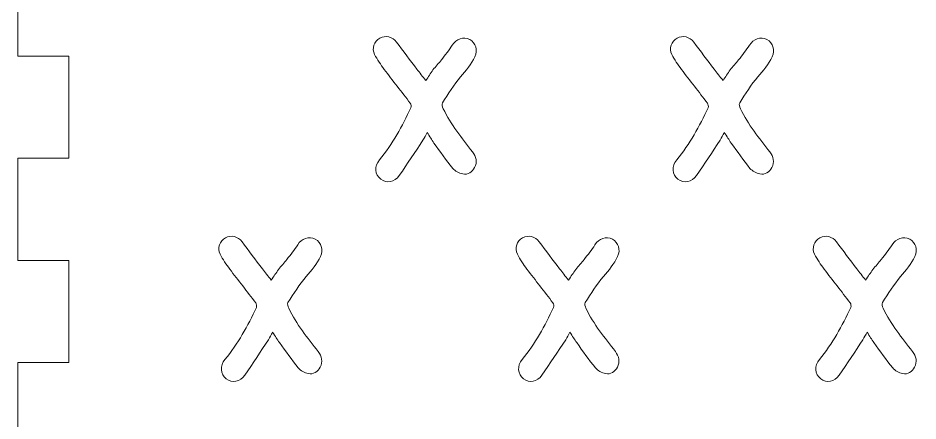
# Model space of a CAD drawing. Header units: inches. Extents: x 5 to 205, y 56 to 256.
# Drawn here: x 5.3 to 111.3, y 119.1 to 166.5 of the extents above; entities that cross this region are included whole.
import ezdxf

# ---------------------------------------------------------------- set-up
doc = ezdxf.new("R2010")
doc.units = ezdxf.units.IN
doc.header["$MEASUREMENT"] = 0

# ---------------------------------------------------------------- blocks, each defined once
blk = doc.blocks.new('block 54')
at = {"color": 7, "lineweight": 15, "true_color": 0xffffff}
blk.add_open_spline([(101.69, 140.18), (101.23, 140.8), (100.4, 141.01), (99.73, 140.63)], degree=3, dxfattribs=at)
blk = doc.blocks.new('block 55')
at = {"color": 7, "lineweight": 15, "true_color": 0xffffff}
blk.add_open_spline([(99.73, 140.63), (99.06, 140.26), (98.74, 139.42), (99.11, 138.72)], degree=3, dxfattribs=at)
blk = doc.blocks.new('block 56')
at = {"color": 7, "lineweight": 15, "true_color": 0xffffff}
blk.add_open_spline([(99.11, 138.72), (99.42, 138.1), (99.82, 137.52), (100.24, 136.96)], degree=3, dxfattribs=at)
blk = doc.blocks.new('block 57')
at = {"color": 7, "lineweight": 15, "true_color": 0xffffff}
blk.add_open_spline([(100.24, 136.96), (101.24, 135.63), (102.29, 134.32), (103.3, 132.99)], degree=3, dxfattribs=at)
blk = doc.blocks.new('block 58')
at = {"color": 7, "lineweight": 15, "true_color": 0xffffff}
blk.add_open_spline([(103.3, 132.99), (103.4, 132.86), (103.44, 132.6), (103.38, 132.46)], degree=3, dxfattribs=at)
blk = doc.blocks.new('block 59')
at = {"color": 7, "lineweight": 15, "true_color": 0xffffff}
blk.add_open_spline([(103.38, 132.46), (102.36, 130.28), (101.21, 128.2), (99.68, 126.33)], degree=3, dxfattribs=at)
blk = doc.blocks.new('block 60')
at = {"color": 7, "lineweight": 15, "true_color": 0xffffff}
blk.add_open_spline([(99.68, 126.33), (99.05, 125.56), (99.13, 124.61), (99.83, 124.07)], degree=3, dxfattribs=at)
blk = doc.blocks.new('block 61')
at = {"color": 7, "lineweight": 15, "true_color": 0xffffff}
blk.add_open_spline([(99.83, 124.07), (100.52, 123.53), (101.45, 123.68), (102.01, 124.48)], degree=3, dxfattribs=at)
blk = doc.blocks.new('block 62')
at = {"color": 7, "lineweight": 15, "true_color": 0xffffff}
blk.add_open_spline([(102.01, 124.48), (102.96, 125.86), (103.88, 127.26), (104.8, 128.65)], degree=3, dxfattribs=at)
blk = doc.blocks.new('block 63')
at = {"color": 7, "lineweight": 15, "true_color": 0xffffff}
blk.add_open_spline([(104.8, 128.65), (104.98, 128.92), (105.11, 129.22), (105.3, 129.54)], degree=3, dxfattribs=at)
blk = doc.blocks.new('block 64')
at = {"color": 7, "lineweight": 15, "true_color": 0xffffff}
blk.add_open_spline([(105.3, 129.54), (105.59, 129.08), (105.83, 128.68), (106.1, 128.31)], degree=3, dxfattribs=at)
blk = doc.blocks.new('block 65')
at = {"color": 7, "lineweight": 15, "true_color": 0xffffff}
blk.add_open_spline([(106.1, 128.31), (106.82, 127.31), (107.52, 126.28), (108.31, 125.33)], degree=3, dxfattribs=at)
blk = doc.blocks.new('block 66')
at = {"color": 7, "lineweight": 15, "true_color": 0xffffff}
blk.add_open_spline([(108.31, 125.33), (108.58, 125), (109.06, 124.76), (109.49, 124.67)], degree=3, dxfattribs=at)
blk = doc.blocks.new('block 67')
at = {"color": 7, "lineweight": 15, "true_color": 0xffffff}
blk.add_open_spline([(109.49, 124.67), (110.09, 124.54), (110.6, 124.87), (110.89, 125.43)], degree=3, dxfattribs=at)
blk = doc.blocks.new('block 68')
at = {"color": 7, "lineweight": 15, "true_color": 0xffffff}
blk.add_open_spline([(110.89, 125.43), (111.22, 126.08), (111.09, 126.69), (110.65, 127.26)], degree=3, dxfattribs=at)
blk = doc.blocks.new('block 69')
at = {"color": 7, "lineweight": 15, "true_color": 0xffffff}
blk.add_open_spline([(110.65, 127.26), (109.41, 128.89), (108.08, 130.46), (107.19, 132.35)], degree=3, dxfattribs=at)
blk = doc.blocks.new('block 70')
at = {"color": 7, "lineweight": 15, "true_color": 0xffffff}
blk.add_open_spline([(107.19, 132.35), (107.1, 132.55), (107, 132.88), (107.1, 133.02)], degree=3, dxfattribs=at)
blk = doc.blocks.new('block 71')
at = {"color": 7, "lineweight": 15, "true_color": 0xffffff}
blk.add_open_spline([(107.1, 133.02), (107.78, 134.07), (108.44, 135.15), (109.24, 136.09)], degree=3, dxfattribs=at)
blk = doc.blocks.new('block 72')
at = {"color": 7, "lineweight": 15, "true_color": 0xffffff}
blk.add_open_spline([(109.24, 136.09), (109.88, 136.84), (110.5, 137.56), (110.92, 138.45)], degree=3, dxfattribs=at)
blk = doc.blocks.new('block 73')
at = {"color": 7, "lineweight": 15, "true_color": 0xffffff}
blk.add_open_spline([(110.92, 138.45), (111.29, 139.22), (111.03, 140.09), (110.31, 140.48)], degree=3, dxfattribs=at)
blk = doc.blocks.new('block 74')
at = {"color": 7, "lineweight": 15, "true_color": 0xffffff}
blk.add_open_spline([(110.31, 140.48), (109.56, 140.88), (108.7, 140.56), (108.24, 139.81)], degree=3, dxfattribs=at)
blk = doc.blocks.new('block 75')
at = {"color": 7, "lineweight": 15, "true_color": 0xffffff}
blk.add_open_spline([(108.24, 139.81), (107.87, 139.21), (107.42, 138.66), (106.97, 138.1)], degree=3, dxfattribs=at)
blk = doc.blocks.new('block 76')
at = {"color": 7, "lineweight": 15, "true_color": 0xffffff}
blk.add_open_spline([(106.97, 138.1), (106.66, 137.69), (106.3, 137.32), (105.98, 136.91)], degree=3, dxfattribs=at)
blk = doc.blocks.new('block 77')
at = {"color": 7, "lineweight": 15, "true_color": 0xffffff}
blk.add_open_spline([(105.98, 136.91), (105.69, 136.52), (105.43, 136.11), (105.13, 135.67)], degree=3, dxfattribs=at)
blk = doc.blocks.new('block 78')
at = {"color": 7, "lineweight": 15, "true_color": 0xffffff}
blk.add_open_spline([(105.13, 135.67), (104.75, 136.15), (104.41, 136.56), (104.09, 136.98)], degree=3, dxfattribs=at)
blk = doc.blocks.new('block 79')
at = {"color": 7, "lineweight": 15, "true_color": 0xffffff}
blk.add_open_spline([(104.09, 136.98), (103.29, 138.04), (102.47, 139.11), (101.69, 140.18)], degree=3, dxfattribs=at)
blk = doc.blocks.new('block 154')
at = {"color": 7, "lineweight": 15, "true_color": 0xffffff}
blk.add_open_spline([(66.69, 140.18), (66.23, 140.8), (65.4, 141.01), (64.73, 140.63)], degree=3, dxfattribs=at)
blk = doc.blocks.new('block 155')
at = {"color": 7, "lineweight": 15, "true_color": 0xffffff}
blk.add_open_spline([(64.73, 140.63), (64.06, 140.26), (63.74, 139.42), (64.11, 138.72)], degree=3, dxfattribs=at)
blk = doc.blocks.new('block 156')
at = {"color": 7, "lineweight": 15, "true_color": 0xffffff}
blk.add_open_spline([(64.11, 138.72), (64.42, 138.1), (64.82, 137.52), (65.24, 136.96)], degree=3, dxfattribs=at)
blk = doc.blocks.new('block 157')
at = {"color": 7, "lineweight": 15, "true_color": 0xffffff}
blk.add_open_spline([(65.24, 136.96), (66.24, 135.63), (67.29, 134.32), (68.3, 132.99)], degree=3, dxfattribs=at)
blk = doc.blocks.new('block 158')
at = {"color": 7, "lineweight": 15, "true_color": 0xffffff}
blk.add_open_spline([(68.3, 132.99), (68.4, 132.86), (68.44, 132.6), (68.38, 132.46)], degree=3, dxfattribs=at)
blk = doc.blocks.new('block 159')
at = {"color": 7, "lineweight": 15, "true_color": 0xffffff}
blk.add_open_spline([(68.38, 132.46), (67.36, 130.28), (66.21, 128.2), (64.68, 126.33)], degree=3, dxfattribs=at)
blk = doc.blocks.new('block 160')
at = {"color": 7, "lineweight": 15, "true_color": 0xffffff}
blk.add_open_spline([(64.68, 126.33), (64.05, 125.56), (64.13, 124.61), (64.83, 124.07)], degree=3, dxfattribs=at)
blk = doc.blocks.new('block 161')
at = {"color": 7, "lineweight": 15, "true_color": 0xffffff}
blk.add_open_spline([(64.83, 124.07), (65.52, 123.53), (66.45, 123.68), (67.01, 124.48)], degree=3, dxfattribs=at)
blk = doc.blocks.new('block 162')
at = {"color": 7, "lineweight": 15, "true_color": 0xffffff}
blk.add_open_spline([(67.01, 124.48), (67.96, 125.86), (68.88, 127.26), (69.8, 128.65)], degree=3, dxfattribs=at)
blk = doc.blocks.new('block 163')
at = {"color": 7, "lineweight": 15, "true_color": 0xffffff}
blk.add_open_spline([(69.8, 128.65), (69.98, 128.92), (70.11, 129.22), (70.3, 129.54)], degree=3, dxfattribs=at)
blk = doc.blocks.new('block 164')
at = {"color": 7, "lineweight": 15, "true_color": 0xffffff}
blk.add_open_spline([(70.3, 129.54), (70.59, 129.08), (70.83, 128.68), (71.1, 128.31)], degree=3, dxfattribs=at)
blk = doc.blocks.new('block 165')
at = {"color": 7, "lineweight": 15, "true_color": 0xffffff}
blk.add_open_spline([(71.1, 128.31), (71.82, 127.31), (72.52, 126.28), (73.31, 125.33)], degree=3, dxfattribs=at)
blk = doc.blocks.new('block 166')
at = {"color": 7, "lineweight": 15, "true_color": 0xffffff}
blk.add_open_spline([(73.31, 125.33), (73.58, 125), (74.06, 124.76), (74.49, 124.67)], degree=3, dxfattribs=at)
blk = doc.blocks.new('block 167')
at = {"color": 7, "lineweight": 15, "true_color": 0xffffff}
blk.add_open_spline([(74.49, 124.67), (75.09, 124.54), (75.6, 124.87), (75.89, 125.43)], degree=3, dxfattribs=at)
blk = doc.blocks.new('block 168')
at = {"color": 7, "lineweight": 15, "true_color": 0xffffff}
blk.add_open_spline([(75.89, 125.43), (76.22, 126.08), (76.09, 126.69), (75.65, 127.26)], degree=3, dxfattribs=at)
blk = doc.blocks.new('block 169')
at = {"color": 7, "lineweight": 15, "true_color": 0xffffff}
blk.add_open_spline([(75.65, 127.26), (74.41, 128.89), (73.08, 130.46), (72.19, 132.35)], degree=3, dxfattribs=at)
blk = doc.blocks.new('block 170')
at = {"color": 7, "lineweight": 15, "true_color": 0xffffff}
blk.add_open_spline([(72.19, 132.35), (72.1, 132.55), (72, 132.88), (72.1, 133.02)], degree=3, dxfattribs=at)
blk = doc.blocks.new('block 171')
at = {"color": 7, "lineweight": 15, "true_color": 0xffffff}
blk.add_open_spline([(72.1, 133.02), (72.78, 134.07), (73.44, 135.15), (74.24, 136.09)], degree=3, dxfattribs=at)
blk = doc.blocks.new('block 172')
at = {"color": 7, "lineweight": 15, "true_color": 0xffffff}
blk.add_open_spline([(74.24, 136.09), (74.88, 136.84), (75.5, 137.56), (75.92, 138.45)], degree=3, dxfattribs=at)
blk = doc.blocks.new('block 173')
at = {"color": 7, "lineweight": 15, "true_color": 0xffffff}
blk.add_open_spline([(75.92, 138.45), (76.29, 139.22), (76.03, 140.09), (75.31, 140.48)], degree=3, dxfattribs=at)
blk = doc.blocks.new('block 174')
at = {"color": 7, "lineweight": 15, "true_color": 0xffffff}
blk.add_open_spline([(75.31, 140.48), (74.56, 140.88), (73.7, 140.56), (73.24, 139.81)], degree=3, dxfattribs=at)
blk = doc.blocks.new('block 175')
at = {"color": 7, "lineweight": 15, "true_color": 0xffffff}
blk.add_open_spline([(73.24, 139.81), (72.87, 139.21), (72.42, 138.66), (71.97, 138.1)], degree=3, dxfattribs=at)
blk = doc.blocks.new('block 176')
at = {"color": 7, "lineweight": 15, "true_color": 0xffffff}
blk.add_open_spline([(71.97, 138.1), (71.66, 137.69), (71.3, 137.32), (70.98, 136.91)], degree=3, dxfattribs=at)
blk = doc.blocks.new('block 177')
at = {"color": 7, "lineweight": 15, "true_color": 0xffffff}
blk.add_open_spline([(70.98, 136.91), (70.69, 136.52), (70.43, 136.11), (70.13, 135.67)], degree=3, dxfattribs=at)
blk = doc.blocks.new('block 178')
at = {"color": 7, "lineweight": 15, "true_color": 0xffffff}
blk.add_open_spline([(70.13, 135.67), (69.75, 136.15), (69.41, 136.56), (69.09, 136.98)], degree=3, dxfattribs=at)
blk = doc.blocks.new('block 179')
at = {"color": 7, "lineweight": 15, "true_color": 0xffffff}
blk.add_open_spline([(69.09, 136.98), (68.29, 138.04), (67.47, 139.11), (66.69, 140.18)], degree=3, dxfattribs=at)
blk = doc.blocks.new('block 258')
at = {"color": 7, "lineweight": 15, "true_color": 0xffffff}
blk.add_open_spline([(31.69, 140.18), (31.23, 140.8), (30.4, 141.01), (29.73, 140.63)], degree=3, dxfattribs=at)
blk = doc.blocks.new('block 259')
at = {"color": 7, "lineweight": 15, "true_color": 0xffffff}
blk.add_open_spline([(29.73, 140.63), (29.06, 140.26), (28.74, 139.42), (29.11, 138.72)], degree=3, dxfattribs=at)
blk = doc.blocks.new('block 260')
at = {"color": 7, "lineweight": 15, "true_color": 0xffffff}
blk.add_open_spline([(29.11, 138.72), (29.42, 138.1), (29.82, 137.52), (30.24, 136.96)], degree=3, dxfattribs=at)
blk = doc.blocks.new('block 261')
at = {"color": 7, "lineweight": 15, "true_color": 0xffffff}
blk.add_open_spline([(30.24, 136.96), (31.24, 135.63), (32.29, 134.32), (33.3, 132.99)], degree=3, dxfattribs=at)
blk = doc.blocks.new('block 262')
at = {"color": 7, "lineweight": 15, "true_color": 0xffffff}
blk.add_open_spline([(33.3, 132.99), (33.4, 132.86), (33.44, 132.6), (33.38, 132.46)], degree=3, dxfattribs=at)
blk = doc.blocks.new('block 263')
at = {"color": 7, "lineweight": 15, "true_color": 0xffffff}
blk.add_open_spline([(33.38, 132.46), (32.36, 130.28), (31.21, 128.2), (29.68, 126.33)], degree=3, dxfattribs=at)
blk = doc.blocks.new('block 264')
at = {"color": 7, "lineweight": 15, "true_color": 0xffffff}
blk.add_open_spline([(29.68, 126.33), (29.05, 125.56), (29.13, 124.61), (29.83, 124.07)], degree=3, dxfattribs=at)
blk = doc.blocks.new('block 265')
at = {"color": 7, "lineweight": 15, "true_color": 0xffffff}
blk.add_open_spline([(29.83, 124.07), (30.52, 123.53), (31.45, 123.68), (32.01, 124.48)], degree=3, dxfattribs=at)
blk = doc.blocks.new('block 266')
at = {"color": 7, "lineweight": 15, "true_color": 0xffffff}
blk.add_open_spline([(32.01, 124.48), (32.96, 125.86), (33.88, 127.26), (34.8, 128.65)], degree=3, dxfattribs=at)
blk = doc.blocks.new('block 267')
at = {"color": 7, "lineweight": 15, "true_color": 0xffffff}
blk.add_open_spline([(34.8, 128.65), (34.98, 128.92), (35.11, 129.22), (35.3, 129.54)], degree=3, dxfattribs=at)
blk = doc.blocks.new('block 268')
at = {"color": 7, "lineweight": 15, "true_color": 0xffffff}
blk.add_open_spline([(35.3, 129.54), (35.59, 129.08), (35.83, 128.68), (36.1, 128.31)], degree=3, dxfattribs=at)
blk = doc.blocks.new('block 269')
at = {"color": 7, "lineweight": 15, "true_color": 0xffffff}
blk.add_open_spline([(36.1, 128.31), (36.82, 127.31), (37.52, 126.28), (38.31, 125.33)], degree=3, dxfattribs=at)
blk = doc.blocks.new('block 270')
at = {"color": 7, "lineweight": 15, "true_color": 0xffffff}
blk.add_open_spline([(38.31, 125.33), (38.58, 125), (39.06, 124.76), (39.49, 124.67)], degree=3, dxfattribs=at)
blk = doc.blocks.new('block 271')
at = {"color": 7, "lineweight": 15, "true_color": 0xffffff}
blk.add_open_spline([(39.49, 124.67), (40.09, 124.54), (40.6, 124.87), (40.89, 125.43)], degree=3, dxfattribs=at)
blk = doc.blocks.new('block 272')
at = {"color": 7, "lineweight": 15, "true_color": 0xffffff}
blk.add_open_spline([(40.89, 125.43), (41.22, 126.08), (41.09, 126.69), (40.65, 127.26)], degree=3, dxfattribs=at)
blk = doc.blocks.new('block 273')
at = {"color": 7, "lineweight": 15, "true_color": 0xffffff}
blk.add_open_spline([(40.65, 127.26), (39.41, 128.89), (38.08, 130.46), (37.19, 132.35)], degree=3, dxfattribs=at)
blk = doc.blocks.new('block 274')
at = {"color": 7, "lineweight": 15, "true_color": 0xffffff}
blk.add_open_spline([(37.19, 132.35), (37.1, 132.55), (37, 132.88), (37.1, 133.02)], degree=3, dxfattribs=at)
blk = doc.blocks.new('block 275')
at = {"color": 7, "lineweight": 15, "true_color": 0xffffff}
blk.add_open_spline([(37.1, 133.02), (37.78, 134.07), (38.44, 135.15), (39.24, 136.09)], degree=3, dxfattribs=at)
blk = doc.blocks.new('block 276')
at = {"color": 7, "lineweight": 15, "true_color": 0xffffff}
blk.add_open_spline([(39.24, 136.09), (39.88, 136.84), (40.5, 137.56), (40.92, 138.45)], degree=3, dxfattribs=at)
blk = doc.blocks.new('block 277')
at = {"color": 7, "lineweight": 15, "true_color": 0xffffff}
blk.add_open_spline([(40.92, 138.45), (41.29, 139.22), (41.03, 140.09), (40.31, 140.48)], degree=3, dxfattribs=at)
blk = doc.blocks.new('block 278')
at = {"color": 7, "lineweight": 15, "true_color": 0xffffff}
blk.add_open_spline([(40.31, 140.48), (39.56, 140.88), (38.7, 140.56), (38.24, 139.81)], degree=3, dxfattribs=at)
blk = doc.blocks.new('block 279')
at = {"color": 7, "lineweight": 15, "true_color": 0xffffff}
blk.add_open_spline([(38.24, 139.81), (37.87, 139.21), (37.42, 138.66), (36.97, 138.1)], degree=3, dxfattribs=at)
blk = doc.blocks.new('block 280')
at = {"color": 7, "lineweight": 15, "true_color": 0xffffff}
blk.add_open_spline([(36.97, 138.1), (36.66, 137.69), (36.3, 137.32), (35.98, 136.91)], degree=3, dxfattribs=at)
blk = doc.blocks.new('block 281')
at = {"color": 7, "lineweight": 15, "true_color": 0xffffff}
blk.add_open_spline([(35.98, 136.91), (35.69, 136.52), (35.43, 136.11), (35.13, 135.67)], degree=3, dxfattribs=at)
blk = doc.blocks.new('block 282')
at = {"color": 7, "lineweight": 15, "true_color": 0xffffff}
blk.add_open_spline([(35.13, 135.67), (34.75, 136.15), (34.41, 136.56), (34.09, 136.98)], degree=3, dxfattribs=at)
blk = doc.blocks.new('block 283')
at = {"color": 7, "lineweight": 15, "true_color": 0xffffff}
blk.add_open_spline([(34.09, 136.98), (33.29, 138.04), (32.47, 139.11), (31.69, 140.18)], degree=3, dxfattribs=at)
blk = doc.blocks.new('block 541')
at = {"color": 7, "lineweight": 15, "true_color": 0xffffff}
blk.add_open_spline([(49.89, 163.66), (49.42, 164.28), (48.59, 164.49), (47.92, 164.12)], degree=3, dxfattribs=at)
blk = doc.blocks.new('block 542')
at = {"color": 7, "lineweight": 15, "true_color": 0xffffff}
blk.add_open_spline([(47.92, 164.12), (47.25, 163.74), (46.93, 162.9), (47.3, 162.21)], degree=3, dxfattribs=at)
blk = doc.blocks.new('block 543')
at = {"color": 7, "lineweight": 15, "true_color": 0xffffff}
blk.add_open_spline([(47.3, 162.21), (47.62, 161.59), (48.02, 161), (48.43, 160.45)], degree=3, dxfattribs=at)
blk = doc.blocks.new('block 544')
at = {"color": 7, "lineweight": 15, "true_color": 0xffffff}
blk.add_open_spline([(48.43, 160.45), (49.43, 159.11), (50.49, 157.81), (51.5, 156.47)], degree=3, dxfattribs=at)
blk = doc.blocks.new('block 545')
at = {"color": 7, "lineweight": 15, "true_color": 0xffffff}
blk.add_open_spline([(51.5, 156.47), (51.59, 156.35), (51.64, 156.09), (51.57, 155.94)], degree=3, dxfattribs=at)
blk = doc.blocks.new('block 546')
at = {"color": 7, "lineweight": 15, "true_color": 0xffffff}
blk.add_open_spline([(51.57, 155.94), (50.56, 153.76), (49.4, 151.68), (47.88, 149.81)], degree=3, dxfattribs=at)
blk = doc.blocks.new('block 547')
at = {"color": 7, "lineweight": 15, "true_color": 0xffffff}
blk.add_open_spline([(47.88, 149.81), (47.24, 149.05), (47.32, 148.09), (48.02, 147.55)], degree=3, dxfattribs=at)
blk = doc.blocks.new('block 548')
at = {"color": 7, "lineweight": 15, "true_color": 0xffffff}
blk.add_open_spline([(48.02, 147.55), (48.72, 147.01), (49.65, 147.16), (50.21, 147.96)], degree=3, dxfattribs=at)
blk = doc.blocks.new('block 549')
at = {"color": 7, "lineweight": 15, "true_color": 0xffffff}
blk.add_open_spline([(50.21, 147.96), (51.16, 149.34), (52.07, 150.74), (52.99, 152.13)], degree=3, dxfattribs=at)
blk = doc.blocks.new('block 550')
at = {"color": 7, "lineweight": 15, "true_color": 0xffffff}
blk.add_open_spline([(52.99, 152.13), (53.17, 152.41), (53.31, 152.7), (53.49, 153.03)], degree=3, dxfattribs=at)
blk = doc.blocks.new('block 551')
at = {"color": 7, "lineweight": 15, "true_color": 0xffffff}
blk.add_open_spline([(53.49, 153.03), (53.79, 152.57), (54.02, 152.16), (54.29, 151.79)], degree=3, dxfattribs=at)
blk = doc.blocks.new('block 552')
at = {"color": 7, "lineweight": 15, "true_color": 0xffffff}
blk.add_open_spline([(54.29, 151.79), (55.01, 150.79), (55.72, 149.76), (56.5, 148.81)], degree=3, dxfattribs=at)
blk = doc.blocks.new('block 553')
at = {"color": 7, "lineweight": 15, "true_color": 0xffffff}
blk.add_open_spline([(56.5, 148.81), (56.78, 148.49), (57.25, 148.24), (57.68, 148.16)], degree=3, dxfattribs=at)
blk = doc.blocks.new('block 554')
at = {"color": 7, "lineweight": 15, "true_color": 0xffffff}
blk.add_open_spline([(57.68, 148.16), (58.28, 148.03), (58.79, 148.36), (59.08, 148.91)], degree=3, dxfattribs=at)
blk = doc.blocks.new('block 555')
at = {"color": 7, "lineweight": 15, "true_color": 0xffffff}
blk.add_open_spline([(59.08, 148.91), (59.41, 149.56), (59.28, 150.17), (58.84, 150.74)], degree=3, dxfattribs=at)
blk = doc.blocks.new('block 556')
at = {"color": 7, "lineweight": 15, "true_color": 0xffffff}
blk.add_open_spline([(58.84, 150.74), (57.6, 152.37), (56.27, 153.95), (55.38, 155.83)], degree=3, dxfattribs=at)
blk = doc.blocks.new('block 557')
at = {"color": 7, "lineweight": 15, "true_color": 0xffffff}
blk.add_open_spline([(55.38, 155.83), (55.29, 156.03), (55.19, 156.36), (55.29, 156.51)], degree=3, dxfattribs=at)
blk = doc.blocks.new('block 558')
at = {"color": 7, "lineweight": 15, "true_color": 0xffffff}
blk.add_open_spline([(55.29, 156.51), (55.97, 157.56), (56.63, 158.64), (57.43, 159.58)], degree=3, dxfattribs=at)
blk = doc.blocks.new('block 559')
at = {"color": 7, "lineweight": 15, "true_color": 0xffffff}
blk.add_open_spline([(57.43, 159.58), (58.07, 160.32), (58.69, 161.04), (59.11, 161.93)], degree=3, dxfattribs=at)
blk = doc.blocks.new('block 560')
at = {"color": 7, "lineweight": 15, "true_color": 0xffffff}
blk.add_open_spline([(59.11, 161.93), (59.48, 162.7), (59.22, 163.58), (58.5, 163.96)], degree=3, dxfattribs=at)
blk = doc.blocks.new('block 561')
at = {"color": 7, "lineweight": 15, "true_color": 0xffffff}
blk.add_open_spline([(58.5, 163.96), (57.75, 164.36), (56.9, 164.04), (56.44, 163.29)], degree=3, dxfattribs=at)
blk = doc.blocks.new('block 562')
at = {"color": 7, "lineweight": 15, "true_color": 0xffffff}
blk.add_open_spline([(56.44, 163.29), (56.06, 162.69), (55.61, 162.14), (55.17, 161.58)], degree=3, dxfattribs=at)
blk = doc.blocks.new('block 563')
at = {"color": 7, "lineweight": 15, "true_color": 0xffffff}
blk.add_open_spline([(55.17, 161.58), (54.85, 161.17), (54.49, 160.8), (54.17, 160.39)], degree=3, dxfattribs=at)
blk = doc.blocks.new('block 564')
at = {"color": 7, "lineweight": 15, "true_color": 0xffffff}
blk.add_open_spline([(54.17, 160.39), (53.89, 160), (53.63, 159.59), (53.33, 159.15)], degree=3, dxfattribs=at)
blk = doc.blocks.new('block 565')
at = {"color": 7, "lineweight": 15, "true_color": 0xffffff}
blk.add_open_spline([(53.33, 159.15), (52.94, 159.63), (52.6, 160.04), (52.29, 160.47)], degree=3, dxfattribs=at)
blk = doc.blocks.new('block 566')
at = {"color": 7, "lineweight": 15, "true_color": 0xffffff}
blk.add_open_spline([(52.29, 160.47), (51.48, 161.53), (50.67, 162.59), (49.89, 163.66)], degree=3, dxfattribs=at)
blk = doc.blocks.new('block 567')
at = {"color": 7, "lineweight": 15, "true_color": 0xffffff}
blk.add_open_spline([(84.89, 163.66), (84.42, 164.28), (83.59, 164.49), (82.92, 164.12)], degree=3, dxfattribs=at)
blk = doc.blocks.new('block 568')
at = {"color": 7, "lineweight": 15, "true_color": 0xffffff}
blk.add_open_spline([(82.92, 164.12), (82.25, 163.74), (81.93, 162.9), (82.3, 162.21)], degree=3, dxfattribs=at)
blk = doc.blocks.new('block 569')
at = {"color": 7, "lineweight": 15, "true_color": 0xffffff}
blk.add_open_spline([(82.3, 162.21), (82.62, 161.59), (83.02, 161), (83.43, 160.45)], degree=3, dxfattribs=at)
blk = doc.blocks.new('block 570')
at = {"color": 7, "lineweight": 15, "true_color": 0xffffff}
blk.add_open_spline([(83.43, 160.45), (84.43, 159.11), (85.49, 157.81), (86.5, 156.47)], degree=3, dxfattribs=at)
blk = doc.blocks.new('block 571')
at = {"color": 7, "lineweight": 15, "true_color": 0xffffff}
blk.add_open_spline([(86.5, 156.47), (86.59, 156.35), (86.64, 156.09), (86.57, 155.94)], degree=3, dxfattribs=at)
blk = doc.blocks.new('block 572')
at = {"color": 7, "lineweight": 15, "true_color": 0xffffff}
blk.add_open_spline([(86.57, 155.94), (85.56, 153.76), (84.4, 151.68), (82.88, 149.81)], degree=3, dxfattribs=at)
blk = doc.blocks.new('block 573')
at = {"color": 7, "lineweight": 15, "true_color": 0xffffff}
blk.add_open_spline([(82.88, 149.81), (82.24, 149.05), (82.32, 148.09), (83.02, 147.55)], degree=3, dxfattribs=at)
blk = doc.blocks.new('block 574')
at = {"color": 7, "lineweight": 15, "true_color": 0xffffff}
blk.add_open_spline([(83.02, 147.55), (83.72, 147.01), (84.65, 147.16), (85.21, 147.96)], degree=3, dxfattribs=at)
blk = doc.blocks.new('block 575')
at = {"color": 7, "lineweight": 15, "true_color": 0xffffff}
blk.add_open_spline([(85.21, 147.96), (86.16, 149.34), (87.07, 150.74), (87.99, 152.13)], degree=3, dxfattribs=at)
blk = doc.blocks.new('block 576')
at = {"color": 7, "lineweight": 15, "true_color": 0xffffff}
blk.add_open_spline([(87.99, 152.13), (88.17, 152.41), (88.31, 152.7), (88.49, 153.03)], degree=3, dxfattribs=at)
blk = doc.blocks.new('block 577')
at = {"color": 7, "lineweight": 15, "true_color": 0xffffff}
blk.add_open_spline([(88.49, 153.03), (88.79, 152.57), (89.02, 152.16), (89.29, 151.79)], degree=3, dxfattribs=at)
blk = doc.blocks.new('block 578')
at = {"color": 7, "lineweight": 15, "true_color": 0xffffff}
blk.add_open_spline([(89.29, 151.79), (90.01, 150.79), (90.72, 149.76), (91.5, 148.81)], degree=3, dxfattribs=at)
blk = doc.blocks.new('block 579')
at = {"color": 7, "lineweight": 15, "true_color": 0xffffff}
blk.add_open_spline([(91.5, 148.81), (91.78, 148.49), (92.25, 148.24), (92.68, 148.16)], degree=3, dxfattribs=at)
blk = doc.blocks.new('block 580')
at = {"color": 7, "lineweight": 15, "true_color": 0xffffff}
blk.add_open_spline([(92.68, 148.16), (93.28, 148.03), (93.79, 148.36), (94.08, 148.91)], degree=3, dxfattribs=at)
blk = doc.blocks.new('block 581')
at = {"color": 7, "lineweight": 15, "true_color": 0xffffff}
blk.add_open_spline([(94.08, 148.91), (94.41, 149.56), (94.28, 150.17), (93.84, 150.74)], degree=3, dxfattribs=at)
blk = doc.blocks.new('block 582')
at = {"color": 7, "lineweight": 15, "true_color": 0xffffff}
blk.add_open_spline([(93.84, 150.74), (92.6, 152.37), (91.27, 153.95), (90.38, 155.83)], degree=3, dxfattribs=at)
blk = doc.blocks.new('block 583')
at = {"color": 7, "lineweight": 15, "true_color": 0xffffff}
blk.add_open_spline([(90.38, 155.83), (90.29, 156.03), (90.19, 156.36), (90.29, 156.51)], degree=3, dxfattribs=at)
blk = doc.blocks.new('block 584')
at = {"color": 7, "lineweight": 15, "true_color": 0xffffff}
blk.add_open_spline([(90.29, 156.51), (90.97, 157.56), (91.63, 158.64), (92.43, 159.58)], degree=3, dxfattribs=at)
blk = doc.blocks.new('block 585')
at = {"color": 7, "lineweight": 15, "true_color": 0xffffff}
blk.add_open_spline([(92.43, 159.58), (93.07, 160.32), (93.69, 161.04), (94.11, 161.93)], degree=3, dxfattribs=at)
blk = doc.blocks.new('block 586')
at = {"color": 7, "lineweight": 15, "true_color": 0xffffff}
blk.add_open_spline([(94.11, 161.93), (94.48, 162.7), (94.22, 163.58), (93.5, 163.96)], degree=3, dxfattribs=at)
blk = doc.blocks.new('block 587')
at = {"color": 7, "lineweight": 15, "true_color": 0xffffff}
blk.add_open_spline([(93.5, 163.96), (92.75, 164.36), (91.9, 164.04), (91.44, 163.29)], degree=3, dxfattribs=at)
blk = doc.blocks.new('block 588')
at = {"color": 7, "lineweight": 15, "true_color": 0xffffff}
blk.add_open_spline([(91.44, 163.29), (91.06, 162.69), (90.61, 162.14), (90.17, 161.58)], degree=3, dxfattribs=at)
blk = doc.blocks.new('block 589')
at = {"color": 7, "lineweight": 15, "true_color": 0xffffff}
blk.add_open_spline([(90.17, 161.58), (89.85, 161.17), (89.49, 160.8), (89.17, 160.39)], degree=3, dxfattribs=at)
blk = doc.blocks.new('block 590')
at = {"color": 7, "lineweight": 15, "true_color": 0xffffff}
blk.add_open_spline([(89.17, 160.39), (88.89, 160), (88.63, 159.59), (88.33, 159.15)], degree=3, dxfattribs=at)
blk = doc.blocks.new('block 591')
at = {"color": 7, "lineweight": 15, "true_color": 0xffffff}
blk.add_open_spline([(88.33, 159.15), (87.94, 159.63), (87.6, 160.04), (87.29, 160.47)], degree=3, dxfattribs=at)
blk = doc.blocks.new('block 592')
at = {"color": 7, "lineweight": 15, "true_color": 0xffffff}
blk.add_open_spline([(87.29, 160.47), (86.48, 161.53), (85.67, 162.59), (84.89, 163.66)], degree=3, dxfattribs=at)
blk = doc.blocks.new('block 970')
at = {"color": 7, "lineweight": 15, "true_color": 0xffffff}
blk.add_lwpolyline([(5.3, 125.99), (5.3, 113.99)], dxfattribs=at)
blk = doc.blocks.new('block 971')
at = {"color": 7, "lineweight": 15, "true_color": 0xffffff}
blk.add_lwpolyline([(11.3, 125.99), (5.3, 125.99)], dxfattribs=at)
blk = doc.blocks.new('block 972')
at = {"color": 7, "lineweight": 15, "true_color": 0xffffff}
blk.add_lwpolyline([(11.3, 137.99), (11.3, 125.99)], dxfattribs=at)
blk = doc.blocks.new('block 973')
at = {"color": 7, "lineweight": 15, "true_color": 0xffffff}
blk.add_lwpolyline([(5.3, 137.99), (11.3, 137.99)], dxfattribs=at)
blk = doc.blocks.new('block 974')
at = {"color": 7, "lineweight": 15, "true_color": 0xffffff}
blk.add_lwpolyline([(5.3, 149.99), (5.3, 137.99)], dxfattribs=at)
blk = doc.blocks.new('block 975')
at = {"color": 7, "lineweight": 15, "true_color": 0xffffff}
blk.add_lwpolyline([(11.3, 149.99), (5.3, 149.99)], dxfattribs=at)
blk = doc.blocks.new('block 976')
at = {"color": 7, "lineweight": 15, "true_color": 0xffffff}
blk.add_lwpolyline([(11.3, 161.99), (11.3, 149.99)], dxfattribs=at)
blk = doc.blocks.new('block 977')
at = {"color": 7, "lineweight": 15, "true_color": 0xffffff}
blk.add_lwpolyline([(5.3, 161.99), (11.3, 161.99)], dxfattribs=at)
blk = doc.blocks.new('block 978')
at = {"color": 7, "lineweight": 15, "true_color": 0xffffff}
blk.add_lwpolyline([(5.3, 173.99), (5.3, 161.99)], dxfattribs=at)

msp = doc.modelspace()

# ---------------------------------------------------------------- block references
for name in ['block 978', 'block 541', 'block 561', 'block 567', 'block 587', 'block 542', 'block 566', 'block 562', 'block 560', 'block 568', 'block 592', 'block 588', 'block 586', 'block 543', 'block 569', 'block 977', 'block 976', 'block 563', 'block 559', 'block 589', 'block 585', 'block 544', 'block 565', 'block 564', 'block 570', 'block 591', 'block 590', 'block 558', 'block 584', 'block 546', 'block 545', 'block 557', 'block 556', 'block 572', 'block 571', 'block 583', 'block 582', 'block 550', 'block 551', 'block 576', 'block 577', 'block 549', 'block 552', 'block 575', 'block 578', 'block 555', 'block 581', 'block 974', 'block 975', 'block 547', 'block 573', 'block 553', 'block 554', 'block 579', 'block 580', 'block 548', 'block 574', 'block 258', 'block 154', 'block 54', 'block 259', 'block 283', 'block 278', 'block 277', 'block 155', 'block 179', 'block 174', 'block 173', 'block 55', 'block 79', 'block 74', 'block 73', 'block 279', 'block 175', 'block 75', 'block 973', 'block 972', 'block 260', 'block 280', 'block 276', 'block 156', 'block 176', 'block 172', 'block 56', 'block 76', 'block 72', 'block 261', 'block 282', 'block 281', 'block 157', 'block 178', 'block 177', 'block 57', 'block 78', 'block 77', 'block 275', 'block 171', 'block 71', 'block 262', 'block 274', 'block 158', 'block 170', 'block 58', 'block 70', 'block 263', 'block 273', 'block 159', 'block 169', 'block 59', 'block 69', 'block 267', 'block 268', 'block 163', 'block 164', 'block 63', 'block 64', 'block 266', 'block 269', 'block 162', 'block 165', 'block 62', 'block 65', 'block 272', 'block 168', 'block 68', 'block 264', 'block 160', 'block 60', 'block 970', 'block 971', 'block 270', 'block 271', 'block 166', 'block 167', 'block 66', 'block 67', 'block 265', 'block 161', 'block 61']:
    msp.add_blockref(name, (0, 0))

doc.saveas('drawing.dxf')
